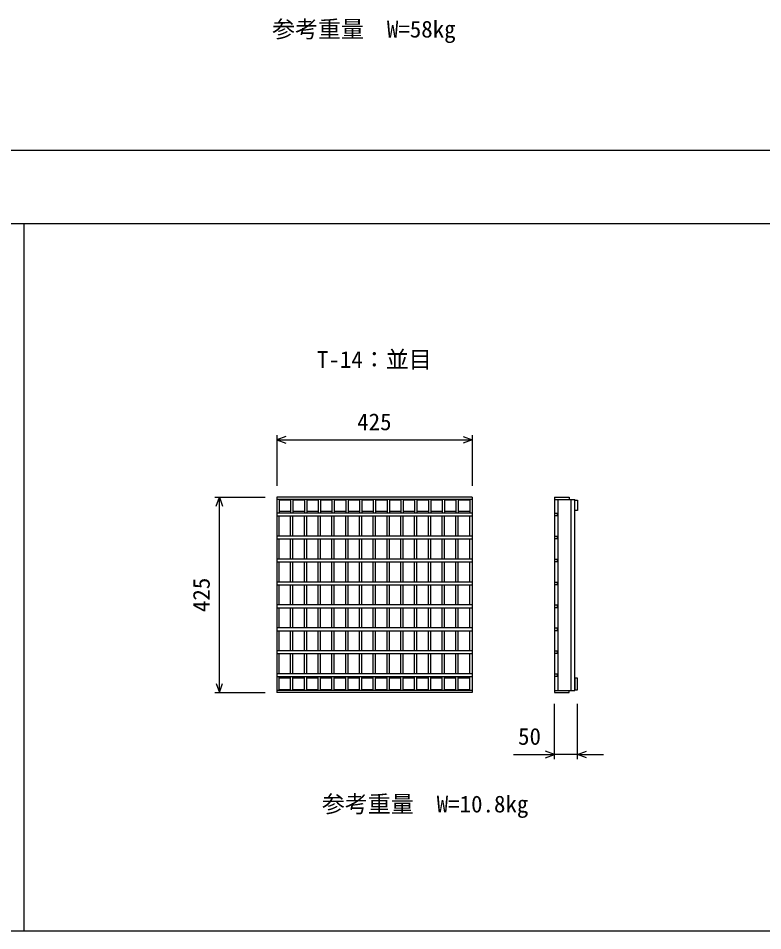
# Model space of a CAD drawing. Units: millimetres, scale not verified. Extents: x 15 to 25215, y 0 to 17820.
# Drawn here: x 11221 to 12842, y 6837 to 8824 of the extents above; entities that cross this region are included whole.
import ezdxf
from ezdxf.enums import TextEntityAlignment as Align

# ---------------------------------------------------------------- set-up
doc = ezdxf.new("R2010")
doc.units = ezdxf.units.MM
doc.header["$LTSCALE"] = 30
for name, color, linetype, lineweight in [('DIM', 7, 'Continuous', 25), ('HATCH', 6, 'Continuous', 25), ('TXT', 7, 'Continuous', 25)]:
    doc.layers.add(name, color=color, linetype=linetype, lineweight=lineweight)
doc.styles.add('ＭＳ ゴシック', font='')
doc.styles.get('ＭＳ ゴシック').set_extended_font_data('MS Gothic')

msp = doc.modelspace()

# ---------------------------------------------------------------- linework, layer by layer
at = {"layer": 'DIM'}
for p, q in [((7983.48, 8536.57), (14483.48, 8536.57)), ((7983.48, 8376.57), (14483.48, 8376.57)), ((11233.48, 8376.57), (11233.48, 6836.57)), ((11783.92, 7915.53), (11783.92, 7805.53)), ((11803.37, 7912.61), (11783.92, 7905.53)), ((12189.46, 7912.61), (12208.92, 7905.53)), ((12208.92, 7915.53), (12208.92, 7805.53)), ((11783.92, 7905.53), (12208.92, 7905.53)), ((11783.92, 7905.53), (11803.37, 7898.45)), ((12208.92, 7905.53), (12189.46, 7898.45)), ((11648.92, 7780.53), (11758.92, 7780.53)), ((11651.83, 7761.07), (11658.92, 7780.53)), ((11658.92, 7355.53), (11658.92, 7780.53)), ((11658.92, 7780.53), (11666, 7761.07)), ((11651.83, 7374.99), (11658.92, 7355.53)), ((11658.92, 7355.53), (11666, 7374.99)), ((11648.92, 7355.53), (11758.92, 7355.53)), ((12388.44, 7210.53), (12388.44, 7330.53)), ((12438.44, 7210.53), (12438.44, 7330.53)), ((12299.28, 7220.53), (12388.44, 7220.53)), ((12388.44, 7220.53), (12368.98, 7227.61)), ((12368.98, 7213.45), (12388.44, 7220.53)), ((12438.44, 7220.53), (12388.44, 7220.53)), ((12438.44, 7220.53), (12457.89, 7227.61)), ((12438.44, 7220.53), (12495.5, 7220.53)), ((12457.89, 7213.45), (12438.44, 7220.53)), ((7983.48, 6836.57), (14483.48, 6836.57))]:
    msp.add_line(p, q, dxfattribs=at)
at = {"layer": 'HATCH'}
for p, q in [((11783.92, 7780.53), (11783.92, 7355.53)), ((12208.92, 7780.53), (11783.92, 7780.53)), ((12208.92, 7776.03), (11783.92, 7776.03)), ((11788.92, 7776.03), (11788.92, 7746.03)), ((11813.92, 7774.53), (11788.92, 7774.53)), ((11813.92, 7776.03), (11813.92, 7746.03)), ((11818.92, 7776.03), (11818.92, 7746.03)), ((11843.92, 7774.53), (11818.92, 7774.53)), ((11843.92, 7776.03), (11843.92, 7746.03)), ((11848.92, 7776.03), (11848.92, 7746.03)), ((11873.92, 7774.53), (11848.92, 7774.53)), ((11873.92, 7776.03), (11873.92, 7746.03)), ((11878.92, 7776.03), (11878.92, 7746.03)), ((11903.92, 7774.53), (11878.92, 7774.53)), ((11903.92, 7776.03), (11903.92, 7746.03)), ((11908.92, 7776.03), (11908.92, 7746.03)), ((11933.92, 7774.53), (11908.92, 7774.53)), ((11933.92, 7776.03), (11933.92, 7746.03)), ((11938.92, 7776.03), (11938.92, 7746.03)), ((11963.92, 7774.53), (11938.92, 7774.53)), ((11963.92, 7776.03), (11963.92, 7746.03)), ((11968.92, 7776.03), (11968.92, 7746.03)), ((11993.92, 7774.53), (11968.92, 7774.53)), ((11993.92, 7776.03), (11993.92, 7746.03)), ((11998.92, 7776.03), (11998.92, 7746.03)), ((12023.92, 7774.53), (11998.92, 7774.53)), ((12023.92, 7776.03), (12023.92, 7746.03)), ((12028.92, 7776.03), (12028.92, 7746.03)), ((12053.92, 7774.53), (12028.92, 7774.53)), ((12053.92, 7776.03), (12053.92, 7746.03)), ((12058.92, 7776.03), (12058.92, 7746.03)), ((12083.92, 7774.53), (12058.92, 7774.53)), ((12083.92, 7776.03), (12083.92, 7746.03)), ((12088.92, 7776.03), (12088.92, 7746.03)), ((12113.92, 7774.53), (12088.92, 7774.53)), ((12113.92, 7776.03), (12113.92, 7746.03)), ((12118.92, 7776.03), (12118.92, 7746.03)), ((12143.92, 7774.53), (12118.92, 7774.53)), ((12143.92, 7776.03), (12143.92, 7746.03)), ((12148.92, 7776.03), (12148.92, 7746.03)), ((12173.92, 7774.53), (12148.92, 7774.53)), ((12173.92, 7776.03), (12173.92, 7746.03)), ((12178.92, 7776.03), (12178.92, 7746.03)), ((12203.92, 7774.53), (12178.92, 7774.53)), ((12203.92, 7776.03), (12203.92, 7746.03)), ((12208.92, 7780.53), (12208.92, 7355.53)), ((12388.44, 7780.53), (12388.44, 7355.53)), ((12388.44, 7780.53), (12420.44, 7780.53)), ((12388.44, 7776.03), (12432.44, 7776.03)), ((12396.44, 7360.03), (12396.44, 7776.03)), ((12420.44, 7780.53), (12420.44, 7776.03)), ((12424.44, 7360.03), (12424.44, 7776.03)), ((12432.44, 7360.03), (12432.44, 7776.03)), ((12432.44, 7774.53), (12438.44, 7774.53)), ((12432.44, 7752.03), (12432.44, 7774.53)), ((12438.44, 7774.53), (12438.44, 7752.03)), ((12438.44, 7752.03), (12432.44, 7752.03)), ((12208.92, 7746.03), (11783.92, 7746.03)), ((11783.92, 7740.03), (12208.92, 7740.03)), ((11813.92, 7749.53), (11788.92, 7749.53)), ((11788.92, 7696.03), (11788.92, 7740.03)), ((11813.92, 7696.03), (11813.92, 7740.03)), ((11843.92, 7749.53), (11818.92, 7749.53)), ((11818.92, 7696.03), (11818.92, 7740.03)), ((11843.92, 7696.03), (11843.92, 7740.03)), ((11873.92, 7749.53), (11848.92, 7749.53)), ((11848.92, 7696.03), (11848.92, 7740.03)), ((11873.92, 7696.03), (11873.92, 7740.03)), ((11903.92, 7749.53), (11878.92, 7749.53)), ((11878.92, 7696.03), (11878.92, 7740.03)), ((11903.92, 7696.03), (11903.92, 7740.03)), ((11933.92, 7749.53), (11908.92, 7749.53)), ((11908.92, 7696.03), (11908.92, 7740.03)), ((11933.92, 7696.03), (11933.92, 7740.03)), ((11963.92, 7749.53), (11938.92, 7749.53)), ((11938.92, 7696.03), (11938.92, 7740.03)), ((11963.92, 7696.03), (11963.92, 7740.03)), ((11993.92, 7749.53), (11968.92, 7749.53)), ((11968.92, 7696.03), (11968.92, 7740.03)), ((11993.92, 7696.03), (11993.92, 7740.03)), ((12023.92, 7749.53), (11998.92, 7749.53)), ((11998.92, 7696.03), (11998.92, 7740.03)), ((12023.92, 7696.03), (12023.92, 7740.03)), ((12053.92, 7749.53), (12028.92, 7749.53)), ((12028.92, 7696.03), (12028.92, 7740.03)), ((12053.92, 7696.03), (12053.92, 7740.03)), ((12083.92, 7749.53), (12058.92, 7749.53)), ((12058.92, 7696.03), (12058.92, 7740.03)), ((12083.92, 7696.03), (12083.92, 7740.03)), ((12113.92, 7749.53), (12088.92, 7749.53)), ((12088.92, 7696.03), (12088.92, 7740.03)), ((12113.92, 7696.03), (12113.92, 7740.03)), ((12143.92, 7749.53), (12118.92, 7749.53)), ((12118.92, 7696.03), (12118.92, 7740.03)), ((12143.92, 7696.03), (12143.92, 7740.03)), ((12173.92, 7749.53), (12148.92, 7749.53)), ((12148.92, 7696.03), (12148.92, 7740.03)), ((12173.92, 7696.03), (12173.92, 7740.03)), ((12203.92, 7749.53), (12178.92, 7749.53)), ((12178.92, 7696.03), (12178.92, 7740.03)), ((12203.92, 7696.03), (12203.92, 7740.03)), ((12388.44, 7746.03), (12394.44, 7746.03)), ((12394.44, 7740.03), (12388.44, 7740.03)), ((12394.44, 7746.03), (12394.44, 7740.03)), ((12208.92, 7696.03), (11783.92, 7696.03)), ((12388.44, 7696.03), (12394.44, 7696.03)), ((12394.44, 7696.03), (12394.44, 7690.03)), ((11783.92, 7690.03), (12208.92, 7690.03)), ((11788.92, 7646.03), (11788.92, 7690.03)), ((11813.92, 7646.03), (11813.92, 7690.03)), ((11818.92, 7646.03), (11818.92, 7690.03)), ((11843.92, 7646.03), (11843.92, 7690.03)), ((11848.92, 7646.03), (11848.92, 7690.03)), ((11873.92, 7646.03), (11873.92, 7690.03)), ((11878.92, 7646.03), (11878.92, 7690.03)), ((11903.92, 7646.03), (11903.92, 7690.03)), ((11908.92, 7646.03), (11908.92, 7690.03)), ((11933.92, 7646.03), (11933.92, 7690.03)), ((11938.92, 7646.03), (11938.92, 7690.03)), ((11963.92, 7646.03), (11963.92, 7690.03)), ((11968.92, 7646.03), (11968.92, 7690.03)), ((11993.92, 7646.03), (11993.92, 7690.03)), ((11998.92, 7646.03), (11998.92, 7690.03)), ((12023.92, 7646.03), (12023.92, 7690.03)), ((12028.92, 7646.03), (12028.92, 7690.03)), ((12053.92, 7646.03), (12053.92, 7690.03)), ((12058.92, 7646.03), (12058.92, 7690.03)), ((12083.92, 7646.03), (12083.92, 7690.03)), ((12088.92, 7646.03), (12088.92, 7690.03)), ((12113.92, 7646.03), (12113.92, 7690.03)), ((12118.92, 7646.03), (12118.92, 7690.03)), ((12143.92, 7646.03), (12143.92, 7690.03)), ((12148.92, 7646.03), (12148.92, 7690.03)), ((12173.92, 7646.03), (12173.92, 7690.03)), ((12178.92, 7646.03), (12178.92, 7690.03)), ((12203.92, 7646.03), (12203.92, 7690.03)), ((12394.44, 7690.03), (12388.44, 7690.03)), ((12208.92, 7646.03), (11783.92, 7646.03)), ((11783.92, 7640.03), (12208.92, 7640.03)), ((11788.92, 7596.03), (11788.92, 7640.03)), ((11813.92, 7596.03), (11813.92, 7640.03)), ((11818.92, 7596.03), (11818.92, 7640.03)), ((11843.92, 7596.03), (11843.92, 7640.03)), ((11848.92, 7596.03), (11848.92, 7640.03)), ((11873.92, 7596.03), (11873.92, 7640.03)), ((11878.92, 7596.03), (11878.92, 7640.03)), ((11903.92, 7596.03), (11903.92, 7640.03)), ((11908.92, 7596.03), (11908.92, 7640.03)), ((11933.92, 7596.03), (11933.92, 7640.03)), ((11938.92, 7596.03), (11938.92, 7640.03)), ((11963.92, 7596.03), (11963.92, 7640.03)), ((11968.92, 7596.03), (11968.92, 7640.03)), ((11993.92, 7596.03), (11993.92, 7640.03)), ((11998.92, 7596.03), (11998.92, 7640.03)), ((12023.92, 7596.03), (12023.92, 7640.03)), ((12028.92, 7596.03), (12028.92, 7640.03)), ((12053.92, 7596.03), (12053.92, 7640.03)), ((12058.92, 7596.03), (12058.92, 7640.03)), ((12083.92, 7596.03), (12083.92, 7640.03)), ((12088.92, 7596.03), (12088.92, 7640.03)), ((12113.92, 7596.03), (12113.92, 7640.03)), ((12118.92, 7596.03), (12118.92, 7640.03)), ((12143.92, 7596.03), (12143.92, 7640.03)), ((12148.92, 7596.03), (12148.92, 7640.03)), ((12173.92, 7596.03), (12173.92, 7640.03)), ((12178.92, 7596.03), (12178.92, 7640.03)), ((12203.92, 7596.03), (12203.92, 7640.03)), ((12388.44, 7646.03), (12394.44, 7646.03)), ((12394.44, 7640.03), (12388.44, 7640.03)), ((12394.44, 7646.03), (12394.44, 7640.03)), ((12208.92, 7596.03), (11783.92, 7596.03)), ((12388.44, 7596.03), (12394.44, 7596.03)), ((12394.44, 7596.03), (12394.44, 7590.03)), ((11783.92, 7590.03), (12208.92, 7590.03)), ((11788.92, 7546.03), (11788.92, 7590.03)), ((11813.92, 7546.03), (11813.92, 7590.03)), ((11818.92, 7546.03), (11818.92, 7590.03)), ((11843.92, 7546.03), (11843.92, 7590.03)), ((11848.92, 7546.03), (11848.92, 7590.03)), ((11873.92, 7546.03), (11873.92, 7590.03)), ((11878.92, 7546.03), (11878.92, 7590.03)), ((11903.92, 7546.03), (11903.92, 7590.03)), ((11908.92, 7546.03), (11908.92, 7590.03)), ((11933.92, 7546.03), (11933.92, 7590.03)), ((11938.92, 7546.03), (11938.92, 7590.03)), ((11963.92, 7546.03), (11963.92, 7590.03)), ((11968.92, 7546.03), (11968.92, 7590.03)), ((11993.92, 7546.03), (11993.92, 7590.03)), ((11998.92, 7546.03), (11998.92, 7590.03)), ((12023.92, 7546.03), (12023.92, 7590.03)), ((12028.92, 7546.03), (12028.92, 7590.03)), ((12053.92, 7546.03), (12053.92, 7590.03)), ((12058.92, 7546.03), (12058.92, 7590.03)), ((12083.92, 7546.03), (12083.92, 7590.03)), ((12088.92, 7546.03), (12088.92, 7590.03)), ((12113.92, 7546.03), (12113.92, 7590.03)), ((12118.92, 7546.03), (12118.92, 7590.03)), ((12143.92, 7546.03), (12143.92, 7590.03)), ((12148.92, 7546.03), (12148.92, 7590.03)), ((12173.92, 7546.03), (12173.92, 7590.03)), ((12178.92, 7546.03), (12178.92, 7590.03)), ((12203.92, 7546.03), (12203.92, 7590.03)), ((12394.44, 7590.03), (12388.44, 7590.03)), ((12208.92, 7546.03), (11783.92, 7546.03)), ((11783.92, 7540.03), (12208.92, 7540.03)), ((11788.92, 7496.03), (11788.92, 7540.03)), ((11813.92, 7496.03), (11813.92, 7540.03)), ((11818.92, 7496.03), (11818.92, 7540.03)), ((11843.92, 7496.03), (11843.92, 7540.03)), ((11848.92, 7496.03), (11848.92, 7540.03)), ((11873.92, 7496.03), (11873.92, 7540.03)), ((11878.92, 7496.03), (11878.92, 7540.03)), ((11903.92, 7496.03), (11903.92, 7540.03)), ((11908.92, 7496.03), (11908.92, 7540.03)), ((11933.92, 7496.03), (11933.92, 7540.03)), ((11938.92, 7496.03), (11938.92, 7540.03)), ((11963.92, 7496.03), (11963.92, 7540.03)), ((11968.92, 7496.03), (11968.92, 7540.03)), ((11993.92, 7496.03), (11993.92, 7540.03)), ((11998.92, 7496.03), (11998.92, 7540.03)), ((12023.92, 7496.03), (12023.92, 7540.03)), ((12028.92, 7496.03), (12028.92, 7540.03)), ((12053.92, 7496.03), (12053.92, 7540.03)), ((12058.92, 7496.03), (12058.92, 7540.03)), ((12083.92, 7496.03), (12083.92, 7540.03)), ((12088.92, 7496.03), (12088.92, 7540.03)), ((12113.92, 7496.03), (12113.92, 7540.03)), ((12118.92, 7496.03), (12118.92, 7540.03)), ((12143.92, 7496.03), (12143.92, 7540.03)), ((12148.92, 7496.03), (12148.92, 7540.03)), ((12173.92, 7496.03), (12173.92, 7540.03)), ((12178.92, 7496.03), (12178.92, 7540.03)), ((12203.92, 7496.03), (12203.92, 7540.03)), ((12388.44, 7546.03), (12394.44, 7546.03)), ((12394.44, 7540.03), (12388.44, 7540.03)), ((12394.44, 7546.03), (12394.44, 7540.03)), ((12208.92, 7496.03), (11783.92, 7496.03)), ((12388.44, 7496.03), (12394.44, 7496.03)), ((12394.44, 7496.03), (12394.44, 7490.03)), ((11783.92, 7490.03), (12208.92, 7490.03)), ((11788.92, 7446.03), (11788.92, 7490.03)), ((11813.92, 7446.03), (11813.92, 7490.03)), ((11818.92, 7446.03), (11818.92, 7490.03)), ((11843.92, 7446.03), (11843.92, 7490.03)), ((11848.92, 7446.03), (11848.92, 7490.03)), ((11873.92, 7446.03), (11873.92, 7490.03)), ((11878.92, 7446.03), (11878.92, 7490.03)), ((11903.92, 7446.03), (11903.92, 7490.03)), ((11908.92, 7446.03), (11908.92, 7490.03)), ((11933.92, 7446.03), (11933.92, 7490.03)), ((11938.92, 7446.03), (11938.92, 7490.03)), ((11963.92, 7446.03), (11963.92, 7490.03)), ((11968.92, 7446.03), (11968.92, 7490.03)), ((11993.92, 7446.03), (11993.92, 7490.03)), ((11998.92, 7446.03), (11998.92, 7490.03)), ((12023.92, 7446.03), (12023.92, 7490.03)), ((12028.92, 7446.03), (12028.92, 7490.03)), ((12053.92, 7446.03), (12053.92, 7490.03)), ((12058.92, 7446.03), (12058.92, 7490.03)), ((12083.92, 7446.03), (12083.92, 7490.03)), ((12088.92, 7446.03), (12088.92, 7490.03)), ((12113.92, 7446.03), (12113.92, 7490.03)), ((12118.92, 7446.03), (12118.92, 7490.03)), ((12143.92, 7446.03), (12143.92, 7490.03)), ((12148.92, 7446.03), (12148.92, 7490.03)), ((12173.92, 7446.03), (12173.92, 7490.03)), ((12178.92, 7446.03), (12178.92, 7490.03)), ((12203.92, 7446.03), (12203.92, 7490.03)), ((12394.44, 7490.03), (12388.44, 7490.03)), ((12208.92, 7446.03), (11783.92, 7446.03)), ((11783.92, 7440.03), (12208.92, 7440.03)), ((11788.92, 7396.03), (11788.92, 7440.03)), ((11813.92, 7396.03), (11813.92, 7440.03)), ((11818.92, 7396.03), (11818.92, 7440.03)), ((11843.92, 7396.03), (11843.92, 7440.03)), ((11848.92, 7396.03), (11848.92, 7440.03)), ((11873.92, 7396.03), (11873.92, 7440.03)), ((11878.92, 7396.03), (11878.92, 7440.03)), ((11903.92, 7396.03), (11903.92, 7440.03)), ((11908.92, 7396.03), (11908.92, 7440.03)), ((11933.92, 7396.03), (11933.92, 7440.03)), ((11938.92, 7396.03), (11938.92, 7440.03)), ((11963.92, 7396.03), (11963.92, 7440.03)), ((11968.92, 7396.03), (11968.92, 7440.03)), ((11993.92, 7396.03), (11993.92, 7440.03)), ((11998.92, 7396.03), (11998.92, 7440.03)), ((12023.92, 7396.03), (12023.92, 7440.03)), ((12028.92, 7396.03), (12028.92, 7440.03)), ((12053.92, 7396.03), (12053.92, 7440.03)), ((12058.92, 7396.03), (12058.92, 7440.03)), ((12083.92, 7396.03), (12083.92, 7440.03)), ((12088.92, 7396.03), (12088.92, 7440.03)), ((12113.92, 7396.03), (12113.92, 7440.03)), ((12118.92, 7396.03), (12118.92, 7440.03)), ((12143.92, 7396.03), (12143.92, 7440.03)), ((12148.92, 7396.03), (12148.92, 7440.03)), ((12173.92, 7396.03), (12173.92, 7440.03)), ((12178.92, 7396.03), (12178.92, 7440.03)), ((12203.92, 7396.03), (12203.92, 7440.03)), ((12388.44, 7446.03), (12394.44, 7446.03)), ((12394.44, 7440.03), (12388.44, 7440.03)), ((12394.44, 7446.03), (12394.44, 7440.03)), ((12208.92, 7396.03), (11783.92, 7396.03)), ((12388.44, 7396.03), (12394.44, 7396.03)), ((12394.44, 7396.03), (12394.44, 7390.03)), ((11783.92, 7390.03), (12208.92, 7390.03)), ((11788.92, 7360.03), (11788.92, 7390.03)), ((11813.92, 7386.53), (11788.92, 7386.53)), ((11813.92, 7360.03), (11813.92, 7390.03)), ((11818.92, 7360.03), (11818.92, 7390.03)), ((11843.92, 7386.53), (11818.92, 7386.53)), ((11843.92, 7360.03), (11843.92, 7390.03)), ((11848.92, 7360.03), (11848.92, 7390.03)), ((11873.92, 7386.53), (11848.92, 7386.53)), ((11873.92, 7360.03), (11873.92, 7390.03)), ((11878.92, 7360.03), (11878.92, 7390.03)), ((11903.92, 7386.53), (11878.92, 7386.53)), ((11903.92, 7360.03), (11903.92, 7390.03)), ((11908.92, 7360.03), (11908.92, 7390.03)), ((11933.92, 7386.53), (11908.92, 7386.53)), ((11933.92, 7360.03), (11933.92, 7390.03)), ((11938.92, 7360.03), (11938.92, 7390.03)), ((11963.92, 7386.53), (11938.92, 7386.53)), ((11963.92, 7360.03), (11963.92, 7390.03)), ((11968.92, 7360.03), (11968.92, 7390.03)), ((11993.92, 7386.53), (11968.92, 7386.53)), ((11993.92, 7360.03), (11993.92, 7390.03)), ((11998.92, 7360.03), (11998.92, 7390.03)), ((12023.92, 7386.53), (11998.92, 7386.53)), ((12023.92, 7360.03), (12023.92, 7390.03)), ((12028.92, 7360.03), (12028.92, 7390.03)), ((12053.92, 7386.53), (12028.92, 7386.53)), ((12053.92, 7360.03), (12053.92, 7390.03)), ((12058.92, 7360.03), (12058.92, 7390.03)), ((12083.92, 7386.53), (12058.92, 7386.53)), ((12083.92, 7360.03), (12083.92, 7390.03)), ((12088.92, 7360.03), (12088.92, 7390.03)), ((12113.92, 7386.53), (12088.92, 7386.53)), ((12113.92, 7360.03), (12113.92, 7390.03)), ((12118.92, 7360.03), (12118.92, 7390.03)), ((12143.92, 7386.53), (12118.92, 7386.53)), ((12143.92, 7360.03), (12143.92, 7390.03)), ((12148.92, 7360.03), (12148.92, 7390.03)), ((12173.92, 7386.53), (12148.92, 7386.53)), ((12173.92, 7360.03), (12173.92, 7390.03)), ((12178.92, 7360.03), (12178.92, 7390.03)), ((12203.92, 7386.53), (12178.92, 7386.53)), ((12203.92, 7360.03), (12203.92, 7390.03)), ((12394.44, 7390.03), (12388.44, 7390.03)), ((12432.44, 7386.53), (12432.44, 7361.53)), ((12438.44, 7386.53), (12432.44, 7386.53)), ((12438.44, 7361.53), (12438.44, 7386.53)), ((12208.92, 7360.03), (11783.92, 7360.03)), ((12208.92, 7355.53), (11783.92, 7355.53)), ((11813.92, 7361.53), (11788.92, 7361.53)), ((11843.92, 7361.53), (11818.92, 7361.53)), ((11873.92, 7361.53), (11848.92, 7361.53)), ((11903.92, 7361.53), (11878.92, 7361.53)), ((11933.92, 7361.53), (11908.92, 7361.53)), ((11963.92, 7361.53), (11938.92, 7361.53)), ((11993.92, 7361.53), (11968.92, 7361.53)), ((12023.92, 7361.53), (11998.92, 7361.53)), ((12053.92, 7361.53), (12028.92, 7361.53)), ((12083.92, 7361.53), (12058.92, 7361.53)), ((12113.92, 7361.53), (12088.92, 7361.53)), ((12143.92, 7361.53), (12118.92, 7361.53)), ((12173.92, 7361.53), (12148.92, 7361.53)), ((12203.92, 7361.53), (12178.92, 7361.53)), ((12388.44, 7360.03), (12432.44, 7360.03)), ((12388.44, 7355.53), (12420.44, 7355.53)), ((12420.44, 7355.53), (12420.44, 7360.03)), ((12432.44, 7361.53), (12438.44, 7361.53))]:
    msp.add_line(p, q, dxfattribs=at)

# ---------------------------------------------------------------- texts
at = {"layer": 'DIM', "style": 'ＭＳ ゴシック'}
for s, p in [('参考重量\u3000W=58kg', (11773.58, 8770.73)), ('425', (11958.92, 7915.53)), ('50', (12309.16, 7230.53)), ('参考重量\u3000W=10.8kg', (11882.05, 7083.22))]:
    msp.add_text(s, height=36.66, dxfattribs=at).set_placement(p, align=Align.BOTTOM_LEFT)
msp.add_text('425', height=36.66, rotation=90, dxfattribs=at).set_placement((11648.92, 7530.53), align=Align.BOTTOM_LEFT)
at = {"layer": 'TXT', "style": 'ＭＳ ゴシック'}
msp.add_text('T-14：並目', height=36.66, dxfattribs=at).set_placement((11871.42, 8051.39), align=Align.BOTTOM_LEFT)

doc.saveas('drawing.dxf')
